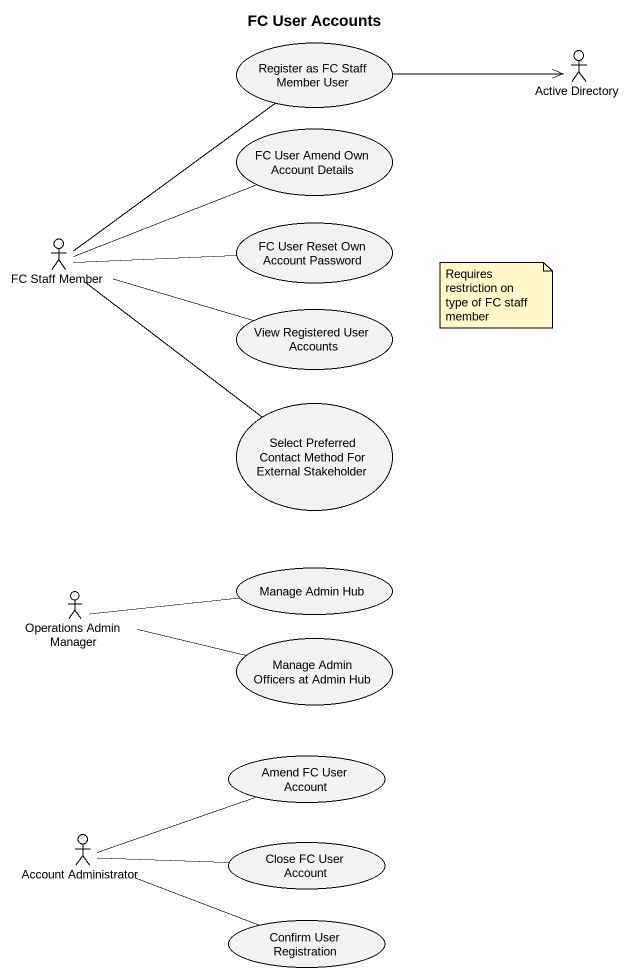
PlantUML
@startuml
title FC User Accounts
usecase "Register as FC Staff Member User" as Register_as_FC_Staff_Member
actor "Active Directory" as Active_Directory
usecase "FC User Amend Own Account Details" as FC_User_Amend_Own_Account
actor "FC Staff Member" as FC_Staff_Member
usecase "FC User Reset Own Account Password" as FC_User_Reset_Own_Account
usecase "View Registered User Accounts" as View_Registered_User
usecase "Select Preferred Contact Method For External Stakeholder" as Select_Preferred_Contact
actor "Operations Admin Manager" as Operations_Admin_Manager
usecase "Manage Admin Hub" as Manage_Admin_Hub
usecase "Manage Admin Officers at Admin Hub" as Manage_Admin_Officers_at
usecase "Amend FC User Account" as Amend_FC_User_Account
actor "Account Administrator" as Account_Administrator
usecase "Close FC User Account" as Close_FC_User_Account
usecase "Confirm User Registration" as Confirm_User_Registration
Register_as_FC_Staff_Member -right-> Active_Directory
FC_Staff_Member -up- Register_as_FC_Staff_Member
FC_Staff_Member -right- FC_User_Amend_Own_Account
FC_Staff_Member -right- FC_User_Reset_Own_Account
FC_Staff_Member -right- View_Registered_User
FC_Staff_Member -- Select_Preferred_Contact
Operations_Admin_Manager -right- Manage_Admin_Hub
Operations_Admin_Manager -right- Manage_Admin_Officers_at
Account_Administrator -right- Amend_FC_User_Account
Account_Administrator -right- Close_FC_User_Account
Account_Administrator -right- Confirm_User_Registration
note as N1
  Requires restriction on type of FC staff member
end note
@enduml
